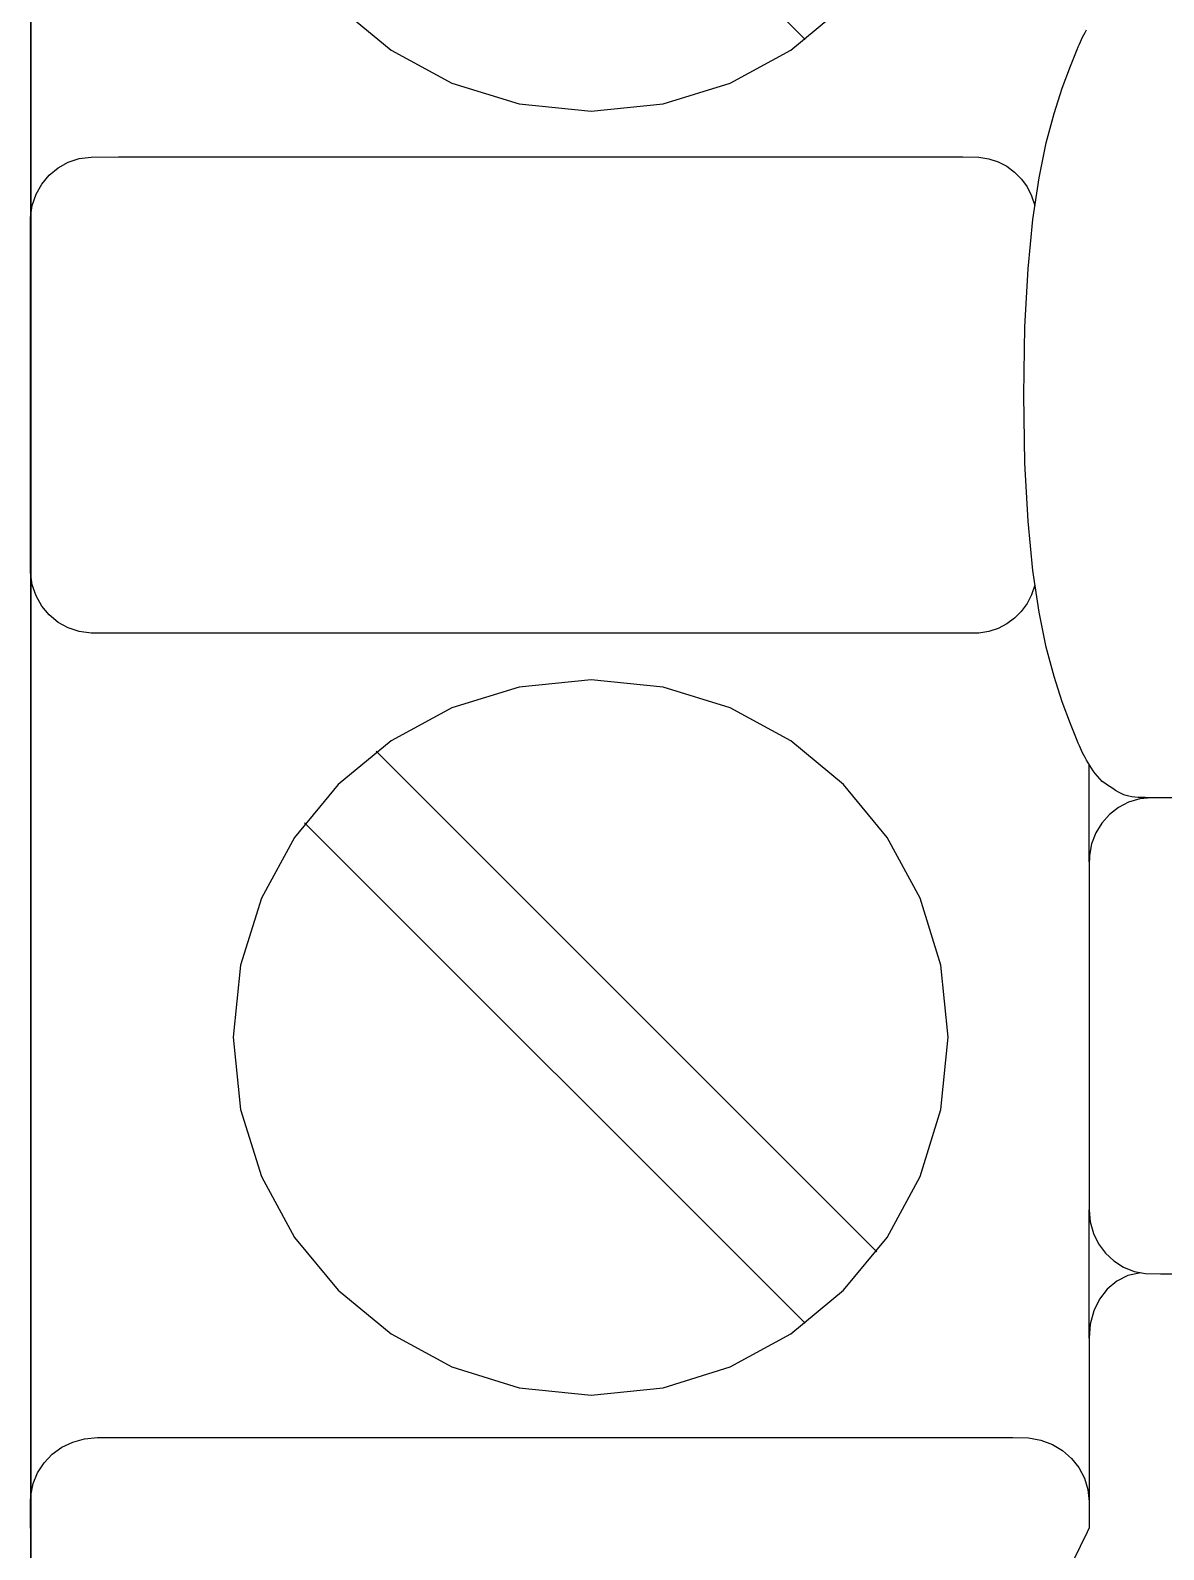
# Model space of a CAD drawing. Extents: x 1 to 47.7, y 0.2 to 35.
# Drawn here: x 34.958 to 35.488, y 13.894 to 14.605 of the extents above; entities that cross this region are included whole.
import ezdxf

# ---------------------------------------------------------------- set-up
doc = ezdxf.new("R2010")
doc.units = 0
doc.header["$MEASUREMENT"] = 0
for name, color, linetype in [('5_1___24__TARGET_LEDS___12', 7, 'CONTINUOUS'), ('6_1__EMPTY_IO_BOARD_POSITI', 7, 'CONTINUOUS'), ('6_2___8__INDEPENDENT_INPUT', 7, 'CONTINUOUS'), ('6_3___8__OPTOISO_INDEPENDE', 7, 'CONTINUOUS'), ('6_4___24__OPTOISO_INDEPEND', 7, 'CONTINUOUS'), ('6_5___8__INDEPENDENT_INPUT', 7, 'CONTINUOUS'), ('6_6___8__INDEPENDENT_INPUT', 7, 'CONTINUOUS'), ('6_7___8__OPTOISO_INDEPENDE', 7, 'CONTINUOUS'), ('6_8___8__OPTOISO_INDEPENDE', 7, 'CONTINUOUS')]:
    doc.layers.add(name, color=color, linetype=linetype)

msp = doc.modelspace()

# ---------------------------------------------------------------- linework, layer by layer
at = {"layer": '5_1___24__TARGET_LEDS___12'}
for points in [[(34.95807, 15.93463), (34.95807, 15.64693), (34.95807, 15.50553), (34.95807, 15.36636), (34.95807, 15.22986), (34.95807, 15.09647), (34.95807, 14.96665), (34.95807, 14.84083), (34.95807, 14.71947), (34.95807, 14.60301), (34.95807, 14.49189), (34.95807, 14.38657), (34.95807, 14.28747), (34.95807, 14.19506), (34.95807, 14.10977), (34.95807, 14.06994), (34.95807, 14.03205), (34.95807, 13.99617), (34.95807, 13.96235), (34.95807, 13.93065), (34.95807, 13.90111), (34.95807, 13.8738)], [(35.32068, 14.60062), (35.08641, 14.83488)], [(35.10209, 14.61606), (35.12688, 14.59562), (35.15532, 14.58019), (35.18674, 14.57044), (35.22044, 14.56704), (35.25413, 14.57044), (35.28549, 14.58019), (35.31387, 14.59562), (35.3386, 14.61606)], [(35.48273, 14.2458), (35.48123, 14.24581), (35.47967, 14.24583), (35.47806, 14.24588), (35.47646, 14.24596), (35.4749, 14.24608), (35.47342, 14.24625), (35.47205, 14.24648), (35.47082, 14.24677), (35.46968, 14.24719), (35.46844, 14.24778), (35.46718, 14.24847), (35.46591, 14.24923), (35.46465, 14.25004), (35.46337, 14.25087), (35.46211, 14.25172), (35.46085, 14.25254), (35.4596, 14.25334), (35.45844, 14.25456), (35.45738, 14.25588), (35.45638, 14.25716), (35.45546, 14.25842), (35.45459, 14.25966), (35.45378, 14.26089), (35.45303, 14.26212), (35.45232, 14.26335), (35.45165, 14.26459), (35.45104, 14.26576), (35.45047, 14.26685), (35.44995, 14.2679), (35.44944, 14.26897), (35.44893, 14.27008), (35.4484, 14.27128), (35.44784, 14.2726), (35.44722, 14.2741), (35.44474, 14.28042), (35.44093, 14.2907), (35.43711, 14.30249), (35.43344, 14.31631), (35.43009, 14.33268), (35.4272, 14.35214), (35.42494, 14.37521), (35.42347, 14.40242), (35.42295, 14.43428), (35.42347, 14.46614), (35.42494, 14.49334), (35.4272, 14.5164), (35.43009, 14.53586), (35.43344, 14.55224), (35.43711, 14.56605), (35.44093, 14.57784), (35.44474, 14.58812), (35.44722, 14.59444), (35.44784, 14.59594), (35.4484, 14.59726), (35.44893, 14.59846), (35.44944, 14.59957), (35.44995, 14.60063), (35.45047, 14.60169), (35.45104, 14.60278), (35.45165, 14.60395), (35.45232, 14.60519)], [(35.42807, 14.34522), (35.42657, 14.34078), (35.42445, 14.33669), (35.42176, 14.33301), (35.41857, 14.32979), (35.41493, 14.32711), (35.4109, 14.32502), (35.40653, 14.32359), (35.40189, 14.32287), (35.3944, 14.3228), (35.36216, 14.3228), (35.30808, 14.3228), (35.2404, 14.3228), (35.16742, 14.3228), (35.09739, 14.3228), (35.03857, 14.3228), (34.99925, 14.3228), (34.9865, 14.32281), (34.98094, 14.32351), (34.97575, 14.32523), (34.97104, 14.32787), (34.9669, 14.33131), (34.96344, 14.33547), (34.96076, 14.34022), (34.95895, 14.34548), (34.95812, 14.35113), (34.95807, 14.35611), (34.95807, 14.37027), (34.95807, 14.39259), (34.95807, 14.41981), (34.95807, 14.44865), (34.95807, 14.47587), (34.95807, 14.49819), (34.95807, 14.51235), (34.95812, 14.51733), (34.95895, 14.52298), (34.96076, 14.52823), (34.96344, 14.53299), (34.9669, 14.53714), (34.97104, 14.54058), (34.97575, 14.54321), (34.98094, 14.54493), (34.9865, 14.54563), (34.99925, 14.54565), (35.03857, 14.54565), (35.09739, 14.54565), (35.16742, 14.54565), (35.2404, 14.54565), (35.30808, 14.54565), (35.36216, 14.54565), (35.3944, 14.54565), (35.4019, 14.54557), (35.40657, 14.54485), (35.41095, 14.54339), (35.41499, 14.54128), (35.41863, 14.53857), (35.42182, 14.53532), (35.4245, 14.5316), (35.4266, 14.52747), (35.42807, 14.52299)], [(35.3541, 14.03328), (35.11983, 14.26754)], [(35.45349, 14.21581), (35.45349, 14.26136)], [(35.49843, 14.2458), (35.48273, 14.2458), (35.47717, 14.24526), (35.47196, 14.2437), (35.46721, 14.24123), (35.463, 14.23795), (35.45944, 14.23396), (35.45663, 14.22935), (35.45466, 14.22423), (35.45362, 14.2187), (35.45349, 14.21419), (35.45349, 14.20239), (35.45349, 14.18183), (35.45349, 14.15571), (35.45349, 14.12721), (35.45349, 14.09949), (35.45349, 14.07576), (35.45349, 14.05919), (35.45349, 14.05295), (35.45402, 14.04726), (35.45553, 14.04192), (35.45794, 14.03704), (35.46114, 14.03272), (35.46503, 14.02907), (35.46952, 14.02618), (35.47452, 14.02415), (35.47991, 14.02309), (35.48683, 14.02295), (35.51655, 14.02295)], [(35.32068, 13.99985), (35.08641, 14.23412)], [(35.45349, 14.00741), (35.45349, 14.05295)], [(35.47771, 14.02353), (35.47169, 14.02216), (35.46641, 14.01953), (35.46194, 14.01579), (35.45834, 14.01111), (35.45569, 14.00562), (35.45405, 13.99948), (35.45349, 13.99284), (35.45349, 13.98861), (35.45349, 13.97769), (35.45349, 13.96275), (35.45349, 13.94648), (35.45349, 13.93154), (35.45349, 13.92062), (35.45349, 13.91639)], [(35.45349, 13.99284), (35.45349, 14.00741)], [(34.95807, 13.90402), (34.95807, 13.90449), (34.95807, 13.90575), (34.95807, 13.90755), (34.95807, 13.90966), (34.95807, 13.91182), (34.95807, 13.91381), (34.95807, 13.91537), (34.95807, 13.91626), (34.95822, 13.91928), (34.95933, 13.92481), (34.96144, 13.92993), (34.96446, 13.93454), (34.96827, 13.93854), (34.97278, 13.94182), (34.97788, 13.94429), (34.98345, 13.94585), (34.98941, 13.94639), (35.00597, 13.94639), (35.05001, 13.94639), (35.11308, 13.94639), (35.18672, 13.94639), (35.26247, 13.94639), (35.33188, 13.94639), (35.3865, 13.94639), (35.41786, 13.94639), (35.42519, 13.94625), (35.43096, 13.94519), (35.43631, 13.94317), (35.44112, 13.94028), (35.44529, 13.93662), (35.44872, 13.93231), (35.4513, 13.92743), (35.45293, 13.92209), (35.45349, 13.91639), (35.45349, 13.91591), (35.45349, 13.91465), (35.45349, 13.91285), (35.45349, 13.91075), (35.45349, 13.90858), (35.45349, 13.9066), (35.45349, 13.90504), (35.45349, 13.90414), (35.4526, 13.90216), (35.44609, 13.8887)]]:
    msp.add_lwpolyline(points, dxfattribs=at)
msp.add_lwpolyline([(35.22044, 13.96627), (35.25413, 13.96967), (35.28549, 13.97943), (35.31387, 13.99486), (35.3386, 14.0153), (35.359, 14.04007), (35.37439, 14.06851), (35.38413, 14.09995), (35.38752, 14.1337), (35.38413, 14.1674), (35.37439, 14.19879), (35.359, 14.2272), (35.3386, 14.25196), (35.31387, 14.27239), (35.28549, 14.28781), (35.25413, 14.29756), (35.22044, 14.30096), (35.18674, 14.29756), (35.15532, 14.28781), (35.12688, 14.27239), (35.10209, 14.25196), (35.08163, 14.2272), (35.06617, 14.19879), (35.0564, 14.1674), (35.05299, 14.1337), (35.0564, 14.09995), (35.06617, 14.06851), (35.08163, 14.04007), (35.10209, 14.0153), (35.12688, 13.99486), (35.15532, 13.97943), (35.18674, 13.96967)], close=True, dxfattribs=at)
at = {"layer": '6_1__EMPTY_IO_BOARD_POSITI'}
msp.add_lwpolyline([(34.95848, 13.86867), (34.95848, 13.90703), (34.95848, 13.94976), (34.95848, 13.99669), (34.95848, 14.04767), (34.95848, 14.10254), (34.95848, 14.16117), (34.95848, 14.22338), (34.95848, 14.28904), (34.95848, 14.35797), (34.95848, 14.43004), (34.95848, 14.50509), (34.95848, 14.58297), (34.95848, 14.66351), (34.95848, 14.74658), (34.95848, 14.83201), (34.95848, 14.91965), (34.95848, 15.00935), (34.95848, 15.10095), (34.95848, 15.28926), (34.95848, 15.48336), (34.95848, 15.68201), (34.95848, 15.88399)], dxfattribs=at)
at = {"layer": '6_2___8__INDEPENDENT_INPUT'}
for points in [[(34.95807, 15.93463), (34.95807, 15.64693), (34.95807, 15.50553), (34.95807, 15.36636), (34.95807, 15.22986), (34.95807, 15.09647), (34.95807, 14.96665), (34.95807, 14.84083), (34.95807, 14.71947), (34.95807, 14.60301), (34.95807, 14.49189), (34.95807, 14.38657), (34.95807, 14.28747), (34.95807, 14.19506), (34.95807, 14.10977), (34.95807, 14.06994), (34.95807, 14.03205), (34.95807, 13.99617), (34.95807, 13.96235), (34.95807, 13.93065), (34.95807, 13.90111), (34.95807, 13.8738)], [(35.32068, 14.60062), (35.08641, 14.83488)], [(35.10209, 14.61606), (35.12688, 14.59562), (35.15532, 14.58019), (35.18674, 14.57044), (35.22044, 14.56704), (35.25413, 14.57044), (35.28549, 14.58019), (35.31387, 14.59562), (35.3386, 14.61606)], [(35.48273, 14.2458), (35.48123, 14.24581), (35.47967, 14.24583), (35.47806, 14.24588), (35.47646, 14.24596), (35.4749, 14.24608), (35.47342, 14.24625), (35.47205, 14.24648), (35.47082, 14.24677), (35.46968, 14.24719), (35.46844, 14.24778), (35.46718, 14.24847), (35.46591, 14.24923), (35.46465, 14.25004), (35.46337, 14.25087), (35.46211, 14.25172), (35.46085, 14.25254), (35.4596, 14.25334), (35.45844, 14.25456), (35.45738, 14.25588), (35.45638, 14.25716), (35.45546, 14.25842), (35.45459, 14.25966), (35.45378, 14.26089), (35.45303, 14.26212), (35.45232, 14.26335), (35.45165, 14.26459), (35.45104, 14.26576), (35.45047, 14.26685), (35.44995, 14.2679), (35.44944, 14.26897), (35.44893, 14.27008), (35.4484, 14.27128), (35.44784, 14.2726), (35.44722, 14.2741), (35.44474, 14.28042), (35.44093, 14.2907), (35.43711, 14.30249), (35.43344, 14.31631), (35.43009, 14.33268), (35.4272, 14.35214), (35.42494, 14.37521), (35.42347, 14.40242), (35.42295, 14.43428), (35.42347, 14.46614), (35.42494, 14.49334), (35.4272, 14.5164), (35.43009, 14.53586), (35.43344, 14.55224), (35.43711, 14.56605), (35.44093, 14.57784), (35.44474, 14.58812), (35.44722, 14.59444), (35.44784, 14.59594), (35.4484, 14.59726), (35.44893, 14.59846), (35.44944, 14.59957), (35.44995, 14.60063), (35.45047, 14.60169), (35.45104, 14.60278), (35.45165, 14.60395), (35.45232, 14.60519)], [(35.42807, 14.34522), (35.42657, 14.34078), (35.42445, 14.33669), (35.42176, 14.33301), (35.41857, 14.32979), (35.41493, 14.32711), (35.4109, 14.32502), (35.40653, 14.32359), (35.40189, 14.32287), (35.3944, 14.3228), (35.36216, 14.3228), (35.30808, 14.3228), (35.2404, 14.3228), (35.16742, 14.3228), (35.09739, 14.3228), (35.03857, 14.3228), (34.99925, 14.3228), (34.9865, 14.32281), (34.98094, 14.32351), (34.97575, 14.32523), (34.97104, 14.32787), (34.9669, 14.33131), (34.96344, 14.33547), (34.96076, 14.34022), (34.95895, 14.34548), (34.95812, 14.35113), (34.95807, 14.35611), (34.95807, 14.37027), (34.95807, 14.39259), (34.95807, 14.41981), (34.95807, 14.44865), (34.95807, 14.47587), (34.95807, 14.49819), (34.95807, 14.51235), (34.95812, 14.51733), (34.95895, 14.52298), (34.96076, 14.52823), (34.96344, 14.53299), (34.9669, 14.53714), (34.97104, 14.54058), (34.97575, 14.54321), (34.98094, 14.54493), (34.9865, 14.54563), (34.99925, 14.54565), (35.03857, 14.54565), (35.09739, 14.54565), (35.16742, 14.54565), (35.2404, 14.54565), (35.30808, 14.54565), (35.36216, 14.54565), (35.3944, 14.54565), (35.4019, 14.54557), (35.40657, 14.54485), (35.41095, 14.54339), (35.41499, 14.54128), (35.41863, 14.53857), (35.42182, 14.53532), (35.4245, 14.5316), (35.4266, 14.52747), (35.42807, 14.52299)], [(35.3541, 14.03328), (35.11983, 14.26754)], [(35.45349, 14.21581), (35.45349, 14.26136)], [(35.49843, 14.2458), (35.48273, 14.2458), (35.47717, 14.24526), (35.47196, 14.2437), (35.46721, 14.24123), (35.463, 14.23795), (35.45944, 14.23396), (35.45663, 14.22935), (35.45466, 14.22423), (35.45362, 14.2187), (35.45349, 14.21419), (35.45349, 14.20239), (35.45349, 14.18183), (35.45349, 14.15571), (35.45349, 14.12721), (35.45349, 14.09949), (35.45349, 14.07576), (35.45349, 14.05919), (35.45349, 14.05295), (35.45402, 14.04726), (35.45553, 14.04192), (35.45794, 14.03704), (35.46114, 14.03272), (35.46503, 14.02907), (35.46952, 14.02618), (35.47452, 14.02415), (35.47991, 14.02309), (35.48683, 14.02295), (35.51655, 14.02295)], [(35.32068, 13.99985), (35.08641, 14.23412)], [(35.45349, 14.00741), (35.45349, 14.05295)], [(35.47771, 14.02353), (35.47169, 14.02216), (35.46641, 14.01953), (35.46194, 14.01579), (35.45834, 14.01111), (35.45569, 14.00562), (35.45405, 13.99948), (35.45349, 13.99284), (35.45349, 13.98861), (35.45349, 13.97769), (35.45349, 13.96275), (35.45349, 13.94648), (35.45349, 13.93154), (35.45349, 13.92062), (35.45349, 13.91639)], [(35.45349, 13.99284), (35.45349, 14.00741)], [(34.95807, 13.90402), (34.95807, 13.90449), (34.95807, 13.90575), (34.95807, 13.90755), (34.95807, 13.90966), (34.95807, 13.91182), (34.95807, 13.91381), (34.95807, 13.91537), (34.95807, 13.91626), (34.95822, 13.91928), (34.95933, 13.92481), (34.96144, 13.92993), (34.96446, 13.93454), (34.96827, 13.93854), (34.97278, 13.94182), (34.97788, 13.94429), (34.98345, 13.94585), (34.98941, 13.94639), (35.00597, 13.94639), (35.05001, 13.94639), (35.11308, 13.94639), (35.18672, 13.94639), (35.26247, 13.94639), (35.33188, 13.94639), (35.3865, 13.94639), (35.41786, 13.94639), (35.42519, 13.94625), (35.43096, 13.94519), (35.43631, 13.94317), (35.44112, 13.94028), (35.44529, 13.93662), (35.44872, 13.93231), (35.4513, 13.92743), (35.45293, 13.92209), (35.45349, 13.91639), (35.45349, 13.91591), (35.45349, 13.91465), (35.45349, 13.91285), (35.45349, 13.91075), (35.45349, 13.90858), (35.45349, 13.9066), (35.45349, 13.90504), (35.45349, 13.90414), (35.4526, 13.90216), (35.44609, 13.8887)]]:
    msp.add_lwpolyline(points, dxfattribs=at)
msp.add_lwpolyline([(35.22044, 13.96627), (35.25413, 13.96967), (35.28549, 13.97943), (35.31387, 13.99486), (35.3386, 14.0153), (35.359, 14.04007), (35.37439, 14.06851), (35.38413, 14.09995), (35.38752, 14.1337), (35.38413, 14.1674), (35.37439, 14.19879), (35.359, 14.2272), (35.3386, 14.25196), (35.31387, 14.27239), (35.28549, 14.28781), (35.25413, 14.29756), (35.22044, 14.30096), (35.18674, 14.29756), (35.15532, 14.28781), (35.12688, 14.27239), (35.10209, 14.25196), (35.08163, 14.2272), (35.06617, 14.19879), (35.0564, 14.1674), (35.05299, 14.1337), (35.0564, 14.09995), (35.06617, 14.06851), (35.08163, 14.04007), (35.10209, 14.0153), (35.12688, 13.99486), (35.15532, 13.97943), (35.18674, 13.96967)], close=True, dxfattribs=at)
at = {"layer": '6_3___8__OPTOISO_INDEPENDE'}
for points in [[(34.95807, 15.93463), (34.95807, 15.64693), (34.95807, 15.50553), (34.95807, 15.36636), (34.95807, 15.22986), (34.95807, 15.09647), (34.95807, 14.96665), (34.95807, 14.84083), (34.95807, 14.71947), (34.95807, 14.60301), (34.95807, 14.49189), (34.95807, 14.38657), (34.95807, 14.28747), (34.95807, 14.19506), (34.95807, 14.10977), (34.95807, 14.06994), (34.95807, 14.03205), (34.95807, 13.99617), (34.95807, 13.96235), (34.95807, 13.93065), (34.95807, 13.90111), (34.95807, 13.8738)], [(35.32068, 14.60062), (35.08641, 14.83488)], [(35.10209, 14.61606), (35.12688, 14.59562), (35.15532, 14.58019), (35.18674, 14.57044), (35.22044, 14.56704), (35.25413, 14.57044), (35.28549, 14.58019), (35.31387, 14.59562), (35.3386, 14.61606)], [(35.48273, 14.2458), (35.48123, 14.24581), (35.47967, 14.24583), (35.47806, 14.24588), (35.47646, 14.24596), (35.4749, 14.24608), (35.47342, 14.24625), (35.47205, 14.24648), (35.47082, 14.24677), (35.46968, 14.24719), (35.46844, 14.24778), (35.46718, 14.24847), (35.46591, 14.24923), (35.46465, 14.25004), (35.46337, 14.25087), (35.46211, 14.25172), (35.46085, 14.25254), (35.4596, 14.25334), (35.45844, 14.25456), (35.45738, 14.25588), (35.45638, 14.25716), (35.45546, 14.25842), (35.45459, 14.25966), (35.45378, 14.26089), (35.45303, 14.26212), (35.45232, 14.26335), (35.45165, 14.26459), (35.45104, 14.26576), (35.45047, 14.26685), (35.44995, 14.2679), (35.44944, 14.26897), (35.44893, 14.27008), (35.4484, 14.27128), (35.44784, 14.2726), (35.44722, 14.2741), (35.44474, 14.28042), (35.44093, 14.2907), (35.43711, 14.30249), (35.43344, 14.31631), (35.43009, 14.33268), (35.4272, 14.35214), (35.42494, 14.37521), (35.42347, 14.40242), (35.42295, 14.43428), (35.42347, 14.46614), (35.42494, 14.49334), (35.4272, 14.5164), (35.43009, 14.53586), (35.43344, 14.55224), (35.43711, 14.56605), (35.44093, 14.57784), (35.44474, 14.58812), (35.44722, 14.59444), (35.44784, 14.59594), (35.4484, 14.59726), (35.44893, 14.59846), (35.44944, 14.59957), (35.44995, 14.60063), (35.45047, 14.60169), (35.45104, 14.60278), (35.45165, 14.60395), (35.45232, 14.60519)], [(35.42807, 14.34522), (35.42657, 14.34078), (35.42445, 14.33669), (35.42176, 14.33301), (35.41857, 14.32979), (35.41493, 14.32711), (35.4109, 14.32502), (35.40653, 14.32359), (35.40189, 14.32287), (35.3944, 14.3228), (35.36216, 14.3228), (35.30808, 14.3228), (35.2404, 14.3228), (35.16742, 14.3228), (35.09739, 14.3228), (35.03857, 14.3228), (34.99925, 14.3228), (34.9865, 14.32281), (34.98094, 14.32351), (34.97575, 14.32523), (34.97104, 14.32787), (34.9669, 14.33131), (34.96344, 14.33547), (34.96076, 14.34022), (34.95895, 14.34548), (34.95812, 14.35113), (34.95807, 14.35611), (34.95807, 14.37027), (34.95807, 14.39259), (34.95807, 14.41981), (34.95807, 14.44865), (34.95807, 14.47587), (34.95807, 14.49819), (34.95807, 14.51235), (34.95812, 14.51733), (34.95895, 14.52298), (34.96076, 14.52823), (34.96344, 14.53299), (34.9669, 14.53714), (34.97104, 14.54058), (34.97575, 14.54321), (34.98094, 14.54493), (34.9865, 14.54563), (34.99925, 14.54565), (35.03857, 14.54565), (35.09739, 14.54565), (35.16742, 14.54565), (35.2404, 14.54565), (35.30808, 14.54565), (35.36216, 14.54565), (35.3944, 14.54565), (35.4019, 14.54557), (35.40657, 14.54485), (35.41095, 14.54339), (35.41499, 14.54128), (35.41863, 14.53857), (35.42182, 14.53532), (35.4245, 14.5316), (35.4266, 14.52747), (35.42807, 14.52299)], [(35.3541, 14.03328), (35.11983, 14.26754)], [(35.45349, 14.21581), (35.45349, 14.26136)], [(35.49843, 14.2458), (35.48273, 14.2458), (35.47717, 14.24526), (35.47196, 14.2437), (35.46721, 14.24123), (35.463, 14.23795), (35.45944, 14.23396), (35.45663, 14.22935), (35.45466, 14.22423), (35.45362, 14.2187), (35.45349, 14.21419), (35.45349, 14.20239), (35.45349, 14.18183), (35.45349, 14.15571), (35.45349, 14.12721), (35.45349, 14.09949), (35.45349, 14.07576), (35.45349, 14.05919), (35.45349, 14.05295), (35.45402, 14.04726), (35.45553, 14.04192), (35.45794, 14.03704), (35.46114, 14.03272), (35.46503, 14.02907), (35.46952, 14.02618), (35.47452, 14.02415), (35.47991, 14.02309), (35.48683, 14.02295), (35.51655, 14.02295)], [(35.32068, 13.99985), (35.08641, 14.23412)], [(35.45349, 14.00741), (35.45349, 14.05295)], [(35.47771, 14.02353), (35.47169, 14.02216), (35.46641, 14.01953), (35.46194, 14.01579), (35.45834, 14.01111), (35.45569, 14.00562), (35.45405, 13.99948), (35.45349, 13.99284), (35.45349, 13.98861), (35.45349, 13.97769), (35.45349, 13.96275), (35.45349, 13.94648), (35.45349, 13.93154), (35.45349, 13.92062), (35.45349, 13.91639)], [(35.45349, 13.99284), (35.45349, 14.00741)], [(34.95807, 13.90402), (34.95807, 13.90449), (34.95807, 13.90575), (34.95807, 13.90755), (34.95807, 13.90966), (34.95807, 13.91182), (34.95807, 13.91381), (34.95807, 13.91537), (34.95807, 13.91626), (34.95822, 13.91928), (34.95933, 13.92481), (34.96144, 13.92993), (34.96446, 13.93454), (34.96827, 13.93854), (34.97278, 13.94182), (34.97788, 13.94429), (34.98345, 13.94585), (34.98941, 13.94639), (35.00597, 13.94639), (35.05001, 13.94639), (35.11308, 13.94639), (35.18672, 13.94639), (35.26247, 13.94639), (35.33188, 13.94639), (35.3865, 13.94639), (35.41786, 13.94639), (35.42519, 13.94625), (35.43096, 13.94519), (35.43631, 13.94317), (35.44112, 13.94028), (35.44529, 13.93662), (35.44872, 13.93231), (35.4513, 13.92743), (35.45293, 13.92209), (35.45349, 13.91639), (35.45349, 13.91591), (35.45349, 13.91465), (35.45349, 13.91285), (35.45349, 13.91075), (35.45349, 13.90858), (35.45349, 13.9066), (35.45349, 13.90504), (35.45349, 13.90414), (35.4526, 13.90216), (35.44609, 13.8887)]]:
    msp.add_lwpolyline(points, dxfattribs=at)
msp.add_lwpolyline([(35.22044, 13.96627), (35.25413, 13.96967), (35.28549, 13.97943), (35.31387, 13.99486), (35.3386, 14.0153), (35.359, 14.04007), (35.37439, 14.06851), (35.38413, 14.09995), (35.38752, 14.1337), (35.38413, 14.1674), (35.37439, 14.19879), (35.359, 14.2272), (35.3386, 14.25196), (35.31387, 14.27239), (35.28549, 14.28781), (35.25413, 14.29756), (35.22044, 14.30096), (35.18674, 14.29756), (35.15532, 14.28781), (35.12688, 14.27239), (35.10209, 14.25196), (35.08163, 14.2272), (35.06617, 14.19879), (35.0564, 14.1674), (35.05299, 14.1337), (35.0564, 14.09995), (35.06617, 14.06851), (35.08163, 14.04007), (35.10209, 14.0153), (35.12688, 13.99486), (35.15532, 13.97943), (35.18674, 13.96967)], close=True, dxfattribs=at)
at = {"layer": '6_4___24__OPTOISO_INDEPEND'}
for points in [[(34.95807, 15.93463), (34.95807, 15.64693), (34.95807, 15.50553), (34.95807, 15.36636), (34.95807, 15.22986), (34.95807, 15.09647), (34.95807, 14.96665), (34.95807, 14.84083), (34.95807, 14.71947), (34.95807, 14.60301), (34.95807, 14.49189), (34.95807, 14.38657), (34.95807, 14.28747), (34.95807, 14.19506), (34.95807, 14.10977), (34.95807, 14.06994), (34.95807, 14.03205), (34.95807, 13.99617), (34.95807, 13.96235), (34.95807, 13.93065), (34.95807, 13.90111), (34.95807, 13.8738)], [(35.32068, 14.60062), (35.08641, 14.83488)], [(35.10209, 14.61606), (35.12688, 14.59562), (35.15532, 14.58019), (35.18674, 14.57044), (35.22044, 14.56704), (35.25413, 14.57044), (35.28549, 14.58019), (35.31387, 14.59562), (35.3386, 14.61606)], [(35.48273, 14.2458), (35.48123, 14.24581), (35.47967, 14.24583), (35.47806, 14.24588), (35.47646, 14.24596), (35.4749, 14.24608), (35.47342, 14.24625), (35.47205, 14.24648), (35.47082, 14.24677), (35.46968, 14.24719), (35.46844, 14.24778), (35.46718, 14.24847), (35.46591, 14.24923), (35.46465, 14.25004), (35.46337, 14.25087), (35.46211, 14.25172), (35.46085, 14.25254), (35.4596, 14.25334), (35.45844, 14.25456), (35.45738, 14.25588), (35.45638, 14.25716), (35.45546, 14.25842), (35.45459, 14.25966), (35.45378, 14.26089), (35.45303, 14.26212), (35.45232, 14.26335), (35.45165, 14.26459), (35.45104, 14.26576), (35.45047, 14.26685), (35.44995, 14.2679), (35.44944, 14.26897), (35.44893, 14.27008), (35.4484, 14.27128), (35.44784, 14.2726), (35.44722, 14.2741), (35.44474, 14.28042), (35.44093, 14.2907), (35.43711, 14.30249), (35.43344, 14.31631), (35.43009, 14.33268), (35.4272, 14.35214), (35.42494, 14.37521), (35.42347, 14.40242), (35.42295, 14.43428), (35.42347, 14.46614), (35.42494, 14.49334), (35.4272, 14.5164), (35.43009, 14.53586), (35.43344, 14.55224), (35.43711, 14.56605), (35.44093, 14.57784), (35.44474, 14.58812), (35.44722, 14.59444), (35.44784, 14.59594), (35.4484, 14.59726), (35.44893, 14.59846), (35.44944, 14.59957), (35.44995, 14.60063), (35.45047, 14.60169), (35.45104, 14.60278), (35.45165, 14.60395), (35.45232, 14.60519)], [(35.42807, 14.34522), (35.42657, 14.34078), (35.42445, 14.33669), (35.42176, 14.33301), (35.41857, 14.32979), (35.41493, 14.32711), (35.4109, 14.32502), (35.40653, 14.32359), (35.40189, 14.32287), (35.3944, 14.3228), (35.36216, 14.3228), (35.30808, 14.3228), (35.2404, 14.3228), (35.16742, 14.3228), (35.09739, 14.3228), (35.03857, 14.3228), (34.99925, 14.3228), (34.9865, 14.32281), (34.98094, 14.32351), (34.97575, 14.32523), (34.97104, 14.32787), (34.9669, 14.33131), (34.96344, 14.33547), (34.96076, 14.34022), (34.95895, 14.34548), (34.95812, 14.35113), (34.95807, 14.35611), (34.95807, 14.37027), (34.95807, 14.39259), (34.95807, 14.41981), (34.95807, 14.44865), (34.95807, 14.47587), (34.95807, 14.49819), (34.95807, 14.51235), (34.95812, 14.51733), (34.95895, 14.52298), (34.96076, 14.52823), (34.96344, 14.53299), (34.9669, 14.53714), (34.97104, 14.54058), (34.97575, 14.54321), (34.98094, 14.54493), (34.9865, 14.54563), (34.99925, 14.54565), (35.03857, 14.54565), (35.09739, 14.54565), (35.16742, 14.54565), (35.2404, 14.54565), (35.30808, 14.54565), (35.36216, 14.54565), (35.3944, 14.54565), (35.4019, 14.54557), (35.40657, 14.54485), (35.41095, 14.54339), (35.41499, 14.54128), (35.41863, 14.53857), (35.42182, 14.53532), (35.4245, 14.5316), (35.4266, 14.52747), (35.42807, 14.52299)], [(35.3541, 14.03328), (35.11983, 14.26754)], [(35.45349, 14.21581), (35.45349, 14.26136)], [(35.49843, 14.2458), (35.48273, 14.2458), (35.47717, 14.24526), (35.47196, 14.2437), (35.46721, 14.24123), (35.463, 14.23795), (35.45944, 14.23396), (35.45663, 14.22935), (35.45466, 14.22423), (35.45362, 14.2187), (35.45349, 14.21419), (35.45349, 14.20239), (35.45349, 14.18183), (35.45349, 14.15571), (35.45349, 14.12721), (35.45349, 14.09949), (35.45349, 14.07576), (35.45349, 14.05919), (35.45349, 14.05295), (35.45402, 14.04726), (35.45553, 14.04192), (35.45794, 14.03704), (35.46114, 14.03272), (35.46503, 14.02907), (35.46952, 14.02618), (35.47452, 14.02415), (35.47991, 14.02309), (35.48683, 14.02295), (35.51655, 14.02295)], [(35.32068, 13.99985), (35.08641, 14.23412)], [(35.45349, 14.00741), (35.45349, 14.05295)], [(35.47771, 14.02353), (35.47169, 14.02216), (35.46641, 14.01953), (35.46194, 14.01579), (35.45834, 14.01111), (35.45569, 14.00562), (35.45405, 13.99948), (35.45349, 13.99284), (35.45349, 13.98861), (35.45349, 13.97769), (35.45349, 13.96275), (35.45349, 13.94648), (35.45349, 13.93154), (35.45349, 13.92062), (35.45349, 13.91639)], [(35.45349, 13.99284), (35.45349, 14.00741)], [(34.95807, 13.90402), (34.95807, 13.90449), (34.95807, 13.90575), (34.95807, 13.90755), (34.95807, 13.90966), (34.95807, 13.91182), (34.95807, 13.91381), (34.95807, 13.91537), (34.95807, 13.91626), (34.95822, 13.91928), (34.95933, 13.92481), (34.96144, 13.92993), (34.96446, 13.93454), (34.96827, 13.93854), (34.97278, 13.94182), (34.97788, 13.94429), (34.98345, 13.94585), (34.98941, 13.94639), (35.00597, 13.94639), (35.05001, 13.94639), (35.11308, 13.94639), (35.18672, 13.94639), (35.26247, 13.94639), (35.33188, 13.94639), (35.3865, 13.94639), (35.41786, 13.94639), (35.42519, 13.94625), (35.43096, 13.94519), (35.43631, 13.94317), (35.44112, 13.94028), (35.44529, 13.93662), (35.44872, 13.93231), (35.4513, 13.92743), (35.45293, 13.92209), (35.45349, 13.91639), (35.45349, 13.91591), (35.45349, 13.91465), (35.45349, 13.91285), (35.45349, 13.91075), (35.45349, 13.90858), (35.45349, 13.9066), (35.45349, 13.90504), (35.45349, 13.90414), (35.4526, 13.90216), (35.44609, 13.8887)]]:
    msp.add_lwpolyline(points, dxfattribs=at)
msp.add_lwpolyline([(35.22044, 13.96627), (35.25413, 13.96967), (35.28549, 13.97943), (35.31387, 13.99486), (35.3386, 14.0153), (35.359, 14.04007), (35.37439, 14.06851), (35.38413, 14.09995), (35.38752, 14.1337), (35.38413, 14.1674), (35.37439, 14.19879), (35.359, 14.2272), (35.3386, 14.25196), (35.31387, 14.27239), (35.28549, 14.28781), (35.25413, 14.29756), (35.22044, 14.30096), (35.18674, 14.29756), (35.15532, 14.28781), (35.12688, 14.27239), (35.10209, 14.25196), (35.08163, 14.2272), (35.06617, 14.19879), (35.0564, 14.1674), (35.05299, 14.1337), (35.0564, 14.09995), (35.06617, 14.06851), (35.08163, 14.04007), (35.10209, 14.0153), (35.12688, 13.99486), (35.15532, 13.97943), (35.18674, 13.96967)], close=True, dxfattribs=at)
at = {"layer": '6_5___8__INDEPENDENT_INPUT'}
for points in [[(34.95807, 15.93463), (34.95807, 15.64693), (34.95807, 15.50553), (34.95807, 15.36636), (34.95807, 15.22986), (34.95807, 15.09647), (34.95807, 14.96665), (34.95807, 14.84083), (34.95807, 14.71947), (34.95807, 14.60301), (34.95807, 14.49189), (34.95807, 14.38657), (34.95807, 14.28747), (34.95807, 14.19506), (34.95807, 14.10977), (34.95807, 14.06994), (34.95807, 14.03205), (34.95807, 13.99617), (34.95807, 13.96235), (34.95807, 13.93065), (34.95807, 13.90111), (34.95807, 13.8738)], [(35.32068, 14.60062), (35.08641, 14.83488)], [(35.10209, 14.61606), (35.12688, 14.59562), (35.15532, 14.58019), (35.18674, 14.57044), (35.22044, 14.56704), (35.25413, 14.57044), (35.28549, 14.58019), (35.31387, 14.59562), (35.3386, 14.61606)], [(35.48273, 14.2458), (35.48123, 14.24581), (35.47967, 14.24583), (35.47806, 14.24588), (35.47646, 14.24596), (35.4749, 14.24608), (35.47342, 14.24625), (35.47205, 14.24648), (35.47082, 14.24677), (35.46968, 14.24719), (35.46844, 14.24778), (35.46718, 14.24847), (35.46591, 14.24923), (35.46465, 14.25004), (35.46337, 14.25087), (35.46211, 14.25172), (35.46085, 14.25254), (35.4596, 14.25334), (35.45844, 14.25456), (35.45738, 14.25588), (35.45638, 14.25716), (35.45546, 14.25842), (35.45459, 14.25966), (35.45378, 14.26089), (35.45303, 14.26212), (35.45232, 14.26335), (35.45165, 14.26459), (35.45104, 14.26576), (35.45047, 14.26685), (35.44995, 14.2679), (35.44944, 14.26897), (35.44893, 14.27008), (35.4484, 14.27128), (35.44784, 14.2726), (35.44722, 14.2741), (35.44474, 14.28042), (35.44093, 14.2907), (35.43711, 14.30249), (35.43344, 14.31631), (35.43009, 14.33268), (35.4272, 14.35214), (35.42494, 14.37521), (35.42347, 14.40242), (35.42295, 14.43428), (35.42347, 14.46614), (35.42494, 14.49334), (35.4272, 14.5164), (35.43009, 14.53586), (35.43344, 14.55224), (35.43711, 14.56605), (35.44093, 14.57784), (35.44474, 14.58812), (35.44722, 14.59444), (35.44784, 14.59594), (35.4484, 14.59726), (35.44893, 14.59846), (35.44944, 14.59957), (35.44995, 14.60063), (35.45047, 14.60169), (35.45104, 14.60278), (35.45165, 14.60395), (35.45232, 14.60519)], [(35.42807, 14.34522), (35.42657, 14.34078), (35.42445, 14.33669), (35.42176, 14.33301), (35.41857, 14.32979), (35.41493, 14.32711), (35.4109, 14.32502), (35.40653, 14.32359), (35.40189, 14.32287), (35.3944, 14.3228), (35.36216, 14.3228), (35.30808, 14.3228), (35.2404, 14.3228), (35.16742, 14.3228), (35.09739, 14.3228), (35.03857, 14.3228), (34.99925, 14.3228), (34.9865, 14.32281), (34.98094, 14.32351), (34.97575, 14.32523), (34.97104, 14.32787), (34.9669, 14.33131), (34.96344, 14.33547), (34.96076, 14.34022), (34.95895, 14.34548), (34.95812, 14.35113), (34.95807, 14.35611), (34.95807, 14.37027), (34.95807, 14.39259), (34.95807, 14.41981), (34.95807, 14.44865), (34.95807, 14.47587), (34.95807, 14.49819), (34.95807, 14.51235), (34.95812, 14.51733), (34.95895, 14.52298), (34.96076, 14.52823), (34.96344, 14.53299), (34.9669, 14.53714), (34.97104, 14.54058), (34.97575, 14.54321), (34.98094, 14.54493), (34.9865, 14.54563), (34.99925, 14.54565), (35.03857, 14.54565), (35.09739, 14.54565), (35.16742, 14.54565), (35.2404, 14.54565), (35.30808, 14.54565), (35.36216, 14.54565), (35.3944, 14.54565), (35.4019, 14.54557), (35.40657, 14.54485), (35.41095, 14.54339), (35.41499, 14.54128), (35.41863, 14.53857), (35.42182, 14.53532), (35.4245, 14.5316), (35.4266, 14.52747), (35.42807, 14.52299)], [(35.3541, 14.03328), (35.11983, 14.26754)], [(35.45349, 14.21581), (35.45349, 14.26136)], [(35.49843, 14.2458), (35.48273, 14.2458), (35.47717, 14.24526), (35.47196, 14.2437), (35.46721, 14.24123), (35.463, 14.23795), (35.45944, 14.23396), (35.45663, 14.22935), (35.45466, 14.22423), (35.45362, 14.2187), (35.45349, 14.21419), (35.45349, 14.20239), (35.45349, 14.18183), (35.45349, 14.15571), (35.45349, 14.12721), (35.45349, 14.09949), (35.45349, 14.07576), (35.45349, 14.05919), (35.45349, 14.05295), (35.45402, 14.04726), (35.45553, 14.04192), (35.45794, 14.03704), (35.46114, 14.03272), (35.46503, 14.02907), (35.46952, 14.02618), (35.47452, 14.02415), (35.47991, 14.02309), (35.48683, 14.02295), (35.51655, 14.02295)], [(35.32068, 13.99985), (35.08641, 14.23412)], [(35.45349, 14.00741), (35.45349, 14.05295)], [(35.47771, 14.02353), (35.47169, 14.02216), (35.46641, 14.01953), (35.46194, 14.01579), (35.45834, 14.01111), (35.45569, 14.00562), (35.45405, 13.99948), (35.45349, 13.99284), (35.45349, 13.98861), (35.45349, 13.97769), (35.45349, 13.96275), (35.45349, 13.94648), (35.45349, 13.93154), (35.45349, 13.92062), (35.45349, 13.91639)], [(35.45349, 13.99284), (35.45349, 14.00741)], [(34.95807, 13.90402), (34.95807, 13.90449), (34.95807, 13.90575), (34.95807, 13.90755), (34.95807, 13.90966), (34.95807, 13.91182), (34.95807, 13.91381), (34.95807, 13.91537), (34.95807, 13.91626), (34.95822, 13.91928), (34.95933, 13.92481), (34.96144, 13.92993), (34.96446, 13.93454), (34.96827, 13.93854), (34.97278, 13.94182), (34.97788, 13.94429), (34.98345, 13.94585), (34.98941, 13.94639), (35.00597, 13.94639), (35.05001, 13.94639), (35.11308, 13.94639), (35.18672, 13.94639), (35.26247, 13.94639), (35.33188, 13.94639), (35.3865, 13.94639), (35.41786, 13.94639), (35.42519, 13.94625), (35.43096, 13.94519), (35.43631, 13.94317), (35.44112, 13.94028), (35.44529, 13.93662), (35.44872, 13.93231), (35.4513, 13.92743), (35.45293, 13.92209), (35.45349, 13.91639), (35.45349, 13.91591), (35.45349, 13.91465), (35.45349, 13.91285), (35.45349, 13.91075), (35.45349, 13.90858), (35.45349, 13.9066), (35.45349, 13.90504), (35.45349, 13.90414), (35.4526, 13.90216), (35.44609, 13.8887)]]:
    msp.add_lwpolyline(points, dxfattribs=at)
msp.add_lwpolyline([(35.22044, 13.96627), (35.25413, 13.96967), (35.28549, 13.97943), (35.31387, 13.99486), (35.3386, 14.0153), (35.359, 14.04007), (35.37439, 14.06851), (35.38413, 14.09995), (35.38752, 14.1337), (35.38413, 14.1674), (35.37439, 14.19879), (35.359, 14.2272), (35.3386, 14.25196), (35.31387, 14.27239), (35.28549, 14.28781), (35.25413, 14.29756), (35.22044, 14.30096), (35.18674, 14.29756), (35.15532, 14.28781), (35.12688, 14.27239), (35.10209, 14.25196), (35.08163, 14.2272), (35.06617, 14.19879), (35.0564, 14.1674), (35.05299, 14.1337), (35.0564, 14.09995), (35.06617, 14.06851), (35.08163, 14.04007), (35.10209, 14.0153), (35.12688, 13.99486), (35.15532, 13.97943), (35.18674, 13.96967)], close=True, dxfattribs=at)
at = {"layer": '6_6___8__INDEPENDENT_INPUT'}
for points in [[(34.95807, 15.93463), (34.95807, 15.64693), (34.95807, 15.50553), (34.95807, 15.36636), (34.95807, 15.22986), (34.95807, 15.09647), (34.95807, 14.96665), (34.95807, 14.84083), (34.95807, 14.71947), (34.95807, 14.60301), (34.95807, 14.49189), (34.95807, 14.38657), (34.95807, 14.28747), (34.95807, 14.19506), (34.95807, 14.10977), (34.95807, 14.06994), (34.95807, 14.03205), (34.95807, 13.99617), (34.95807, 13.96235), (34.95807, 13.93065), (34.95807, 13.90111), (34.95807, 13.8738)], [(35.32068, 14.60062), (35.08641, 14.83488)], [(35.10209, 14.61606), (35.12688, 14.59562), (35.15532, 14.58019), (35.18674, 14.57044), (35.22044, 14.56704), (35.25413, 14.57044), (35.28549, 14.58019), (35.31387, 14.59562), (35.3386, 14.61606)], [(35.48273, 14.2458), (35.48123, 14.24581), (35.47967, 14.24583), (35.47806, 14.24588), (35.47646, 14.24596), (35.4749, 14.24608), (35.47342, 14.24625), (35.47205, 14.24648), (35.47082, 14.24677), (35.46968, 14.24719), (35.46844, 14.24778), (35.46718, 14.24847), (35.46591, 14.24923), (35.46465, 14.25004), (35.46337, 14.25087), (35.46211, 14.25172), (35.46085, 14.25254), (35.4596, 14.25334), (35.45844, 14.25456), (35.45738, 14.25588), (35.45638, 14.25716), (35.45546, 14.25842), (35.45459, 14.25966), (35.45378, 14.26089), (35.45303, 14.26212), (35.45232, 14.26335), (35.45165, 14.26459), (35.45104, 14.26576), (35.45047, 14.26685), (35.44995, 14.2679), (35.44944, 14.26897), (35.44893, 14.27008), (35.4484, 14.27128), (35.44784, 14.2726), (35.44722, 14.2741), (35.44474, 14.28042), (35.44093, 14.2907), (35.43711, 14.30249), (35.43344, 14.31631), (35.43009, 14.33268), (35.4272, 14.35214), (35.42494, 14.37521), (35.42347, 14.40242), (35.42295, 14.43428), (35.42347, 14.46614), (35.42494, 14.49334), (35.4272, 14.5164), (35.43009, 14.53586), (35.43344, 14.55224), (35.43711, 14.56605), (35.44093, 14.57784), (35.44474, 14.58812), (35.44722, 14.59444), (35.44784, 14.59594), (35.4484, 14.59726), (35.44893, 14.59846), (35.44944, 14.59957), (35.44995, 14.60063), (35.45047, 14.60169), (35.45104, 14.60278), (35.45165, 14.60395), (35.45232, 14.60519)], [(35.42807, 14.34522), (35.42657, 14.34078), (35.42445, 14.33669), (35.42176, 14.33301), (35.41857, 14.32979), (35.41493, 14.32711), (35.4109, 14.32502), (35.40653, 14.32359), (35.40189, 14.32287), (35.3944, 14.3228), (35.36216, 14.3228), (35.30808, 14.3228), (35.2404, 14.3228), (35.16742, 14.3228), (35.09739, 14.3228), (35.03857, 14.3228), (34.99925, 14.3228), (34.9865, 14.32281), (34.98094, 14.32351), (34.97575, 14.32523), (34.97104, 14.32787), (34.9669, 14.33131), (34.96344, 14.33547), (34.96076, 14.34022), (34.95895, 14.34548), (34.95812, 14.35113), (34.95807, 14.35611), (34.95807, 14.37027), (34.95807, 14.39259), (34.95807, 14.41981), (34.95807, 14.44865), (34.95807, 14.47587), (34.95807, 14.49819), (34.95807, 14.51235), (34.95812, 14.51733), (34.95895, 14.52298), (34.96076, 14.52823), (34.96344, 14.53299), (34.9669, 14.53714), (34.97104, 14.54058), (34.97575, 14.54321), (34.98094, 14.54493), (34.9865, 14.54563), (34.99925, 14.54565), (35.03857, 14.54565), (35.09739, 14.54565), (35.16742, 14.54565), (35.2404, 14.54565), (35.30808, 14.54565), (35.36216, 14.54565), (35.3944, 14.54565), (35.4019, 14.54557), (35.40657, 14.54485), (35.41095, 14.54339), (35.41499, 14.54128), (35.41863, 14.53857), (35.42182, 14.53532), (35.4245, 14.5316), (35.4266, 14.52747), (35.42807, 14.52299)], [(35.3541, 14.03328), (35.11983, 14.26754)], [(35.45349, 14.21581), (35.45349, 14.26136)], [(35.49843, 14.2458), (35.48273, 14.2458), (35.47717, 14.24526), (35.47196, 14.2437), (35.46721, 14.24123), (35.463, 14.23795), (35.45944, 14.23396), (35.45663, 14.22935), (35.45466, 14.22423), (35.45362, 14.2187), (35.45349, 14.21419), (35.45349, 14.20239), (35.45349, 14.18183), (35.45349, 14.15571), (35.45349, 14.12721), (35.45349, 14.09949), (35.45349, 14.07576), (35.45349, 14.05919), (35.45349, 14.05295), (35.45402, 14.04726), (35.45553, 14.04192), (35.45794, 14.03704), (35.46114, 14.03272), (35.46503, 14.02907), (35.46952, 14.02618), (35.47452, 14.02415), (35.47991, 14.02309), (35.48683, 14.02295), (35.51655, 14.02295)], [(35.32068, 13.99985), (35.08641, 14.23412)], [(35.45349, 14.00741), (35.45349, 14.05295)], [(35.47771, 14.02353), (35.47169, 14.02216), (35.46641, 14.01953), (35.46194, 14.01579), (35.45834, 14.01111), (35.45569, 14.00562), (35.45405, 13.99948), (35.45349, 13.99284), (35.45349, 13.98861), (35.45349, 13.97769), (35.45349, 13.96275), (35.45349, 13.94648), (35.45349, 13.93154), (35.45349, 13.92062), (35.45349, 13.91639)], [(35.45349, 13.99284), (35.45349, 14.00741)], [(34.95807, 13.90402), (34.95807, 13.90449), (34.95807, 13.90575), (34.95807, 13.90755), (34.95807, 13.90966), (34.95807, 13.91182), (34.95807, 13.91381), (34.95807, 13.91537), (34.95807, 13.91626), (34.95822, 13.91928), (34.95933, 13.92481), (34.96144, 13.92993), (34.96446, 13.93454), (34.96827, 13.93854), (34.97278, 13.94182), (34.97788, 13.94429), (34.98345, 13.94585), (34.98941, 13.94639), (35.00597, 13.94639), (35.05001, 13.94639), (35.11308, 13.94639), (35.18672, 13.94639), (35.26247, 13.94639), (35.33188, 13.94639), (35.3865, 13.94639), (35.41786, 13.94639), (35.42519, 13.94625), (35.43096, 13.94519), (35.43631, 13.94317), (35.44112, 13.94028), (35.44529, 13.93662), (35.44872, 13.93231), (35.4513, 13.92743), (35.45293, 13.92209), (35.45349, 13.91639), (35.45349, 13.91591), (35.45349, 13.91465), (35.45349, 13.91285), (35.45349, 13.91075), (35.45349, 13.90858), (35.45349, 13.9066), (35.45349, 13.90504), (35.45349, 13.90414), (35.4526, 13.90216), (35.44609, 13.8887)]]:
    msp.add_lwpolyline(points, dxfattribs=at)
msp.add_lwpolyline([(35.22044, 13.96627), (35.25413, 13.96967), (35.28549, 13.97943), (35.31387, 13.99486), (35.3386, 14.0153), (35.359, 14.04007), (35.37439, 14.06851), (35.38413, 14.09995), (35.38752, 14.1337), (35.38413, 14.1674), (35.37439, 14.19879), (35.359, 14.2272), (35.3386, 14.25196), (35.31387, 14.27239), (35.28549, 14.28781), (35.25413, 14.29756), (35.22044, 14.30096), (35.18674, 14.29756), (35.15532, 14.28781), (35.12688, 14.27239), (35.10209, 14.25196), (35.08163, 14.2272), (35.06617, 14.19879), (35.0564, 14.1674), (35.05299, 14.1337), (35.0564, 14.09995), (35.06617, 14.06851), (35.08163, 14.04007), (35.10209, 14.0153), (35.12688, 13.99486), (35.15532, 13.97943), (35.18674, 13.96967)], close=True, dxfattribs=at)
at = {"layer": '6_7___8__OPTOISO_INDEPENDE'}
for points in [[(34.95807, 15.93463), (34.95807, 15.64693), (34.95807, 15.50553), (34.95807, 15.36636), (34.95807, 15.22986), (34.95807, 15.09647), (34.95807, 14.96665), (34.95807, 14.84083), (34.95807, 14.71947), (34.95807, 14.60301), (34.95807, 14.49189), (34.95807, 14.38657), (34.95807, 14.28747), (34.95807, 14.19506), (34.95807, 14.10977), (34.95807, 14.06994), (34.95807, 14.03205), (34.95807, 13.99617), (34.95807, 13.96235), (34.95807, 13.93065), (34.95807, 13.90111), (34.95807, 13.8738)], [(35.32068, 14.60062), (35.08641, 14.83488)], [(35.10209, 14.61606), (35.12688, 14.59562), (35.15532, 14.58019), (35.18674, 14.57044), (35.22044, 14.56704), (35.25413, 14.57044), (35.28549, 14.58019), (35.31387, 14.59562), (35.3386, 14.61606)], [(35.48273, 14.2458), (35.48123, 14.24581), (35.47967, 14.24583), (35.47806, 14.24588), (35.47646, 14.24596), (35.4749, 14.24608), (35.47342, 14.24625), (35.47205, 14.24648), (35.47082, 14.24677), (35.46968, 14.24719), (35.46844, 14.24778), (35.46718, 14.24847), (35.46591, 14.24923), (35.46465, 14.25004), (35.46337, 14.25087), (35.46211, 14.25172), (35.46085, 14.25254), (35.4596, 14.25334), (35.45844, 14.25456), (35.45738, 14.25588), (35.45638, 14.25716), (35.45546, 14.25842), (35.45459, 14.25966), (35.45378, 14.26089), (35.45303, 14.26212), (35.45232, 14.26335), (35.45165, 14.26459), (35.45104, 14.26576), (35.45047, 14.26685), (35.44995, 14.2679), (35.44944, 14.26897), (35.44893, 14.27008), (35.4484, 14.27128), (35.44784, 14.2726), (35.44722, 14.2741), (35.44474, 14.28042), (35.44093, 14.2907), (35.43711, 14.30249), (35.43344, 14.31631), (35.43009, 14.33268), (35.4272, 14.35214), (35.42494, 14.37521), (35.42347, 14.40242), (35.42295, 14.43428), (35.42347, 14.46614), (35.42494, 14.49334), (35.4272, 14.5164), (35.43009, 14.53586), (35.43344, 14.55224), (35.43711, 14.56605), (35.44093, 14.57784), (35.44474, 14.58812), (35.44722, 14.59444), (35.44784, 14.59594), (35.4484, 14.59726), (35.44893, 14.59846), (35.44944, 14.59957), (35.44995, 14.60063), (35.45047, 14.60169), (35.45104, 14.60278), (35.45165, 14.60395), (35.45232, 14.60519)], [(35.42807, 14.34522), (35.42657, 14.34078), (35.42445, 14.33669), (35.42176, 14.33301), (35.41857, 14.32979), (35.41493, 14.32711), (35.4109, 14.32502), (35.40653, 14.32359), (35.40189, 14.32287), (35.3944, 14.3228), (35.36216, 14.3228), (35.30808, 14.3228), (35.2404, 14.3228), (35.16742, 14.3228), (35.09739, 14.3228), (35.03857, 14.3228), (34.99925, 14.3228), (34.9865, 14.32281), (34.98094, 14.32351), (34.97575, 14.32523), (34.97104, 14.32787), (34.9669, 14.33131), (34.96344, 14.33547), (34.96076, 14.34022), (34.95895, 14.34548), (34.95812, 14.35113), (34.95807, 14.35611), (34.95807, 14.37027), (34.95807, 14.39259), (34.95807, 14.41981), (34.95807, 14.44865), (34.95807, 14.47587), (34.95807, 14.49819), (34.95807, 14.51235), (34.95812, 14.51733), (34.95895, 14.52298), (34.96076, 14.52823), (34.96344, 14.53299), (34.9669, 14.53714), (34.97104, 14.54058), (34.97575, 14.54321), (34.98094, 14.54493), (34.9865, 14.54563), (34.99925, 14.54565), (35.03857, 14.54565), (35.09739, 14.54565), (35.16742, 14.54565), (35.2404, 14.54565), (35.30808, 14.54565), (35.36216, 14.54565), (35.3944, 14.54565), (35.4019, 14.54557), (35.40657, 14.54485), (35.41095, 14.54339), (35.41499, 14.54128), (35.41863, 14.53857), (35.42182, 14.53532), (35.4245, 14.5316), (35.4266, 14.52747), (35.42807, 14.52299)], [(35.3541, 14.03328), (35.11983, 14.26754)], [(35.45349, 14.21581), (35.45349, 14.26136)], [(35.49843, 14.2458), (35.48273, 14.2458), (35.47717, 14.24526), (35.47196, 14.2437), (35.46721, 14.24123), (35.463, 14.23795), (35.45944, 14.23396), (35.45663, 14.22935), (35.45466, 14.22423), (35.45362, 14.2187), (35.45349, 14.21419), (35.45349, 14.20239), (35.45349, 14.18183), (35.45349, 14.15571), (35.45349, 14.12721), (35.45349, 14.09949), (35.45349, 14.07576), (35.45349, 14.05919), (35.45349, 14.05295), (35.45402, 14.04726), (35.45553, 14.04192), (35.45794, 14.03704), (35.46114, 14.03272), (35.46503, 14.02907), (35.46952, 14.02618), (35.47452, 14.02415), (35.47991, 14.02309), (35.48683, 14.02295), (35.51655, 14.02295)], [(35.32068, 13.99985), (35.08641, 14.23412)], [(35.45349, 14.00741), (35.45349, 14.05295)], [(35.47771, 14.02353), (35.47169, 14.02216), (35.46641, 14.01953), (35.46194, 14.01579), (35.45834, 14.01111), (35.45569, 14.00562), (35.45405, 13.99948), (35.45349, 13.99284), (35.45349, 13.98861), (35.45349, 13.97769), (35.45349, 13.96275), (35.45349, 13.94648), (35.45349, 13.93154), (35.45349, 13.92062), (35.45349, 13.91639)], [(35.45349, 13.99284), (35.45349, 14.00741)], [(34.95807, 13.90402), (34.95807, 13.90449), (34.95807, 13.90575), (34.95807, 13.90755), (34.95807, 13.90966), (34.95807, 13.91182), (34.95807, 13.91381), (34.95807, 13.91537), (34.95807, 13.91626), (34.95822, 13.91928), (34.95933, 13.92481), (34.96144, 13.92993), (34.96446, 13.93454), (34.96827, 13.93854), (34.97278, 13.94182), (34.97788, 13.94429), (34.98345, 13.94585), (34.98941, 13.94639), (35.00597, 13.94639), (35.05001, 13.94639), (35.11308, 13.94639), (35.18672, 13.94639), (35.26247, 13.94639), (35.33188, 13.94639), (35.3865, 13.94639), (35.41786, 13.94639), (35.42519, 13.94625), (35.43096, 13.94519), (35.43631, 13.94317), (35.44112, 13.94028), (35.44529, 13.93662), (35.44872, 13.93231), (35.4513, 13.92743), (35.45293, 13.92209), (35.45349, 13.91639), (35.45349, 13.91591), (35.45349, 13.91465), (35.45349, 13.91285), (35.45349, 13.91075), (35.45349, 13.90858), (35.45349, 13.9066), (35.45349, 13.90504), (35.45349, 13.90414), (35.4526, 13.90216), (35.44609, 13.8887)]]:
    msp.add_lwpolyline(points, dxfattribs=at)
msp.add_lwpolyline([(35.22044, 13.96627), (35.25413, 13.96967), (35.28549, 13.97943), (35.31387, 13.99486), (35.3386, 14.0153), (35.359, 14.04007), (35.37439, 14.06851), (35.38413, 14.09995), (35.38752, 14.1337), (35.38413, 14.1674), (35.37439, 14.19879), (35.359, 14.2272), (35.3386, 14.25196), (35.31387, 14.27239), (35.28549, 14.28781), (35.25413, 14.29756), (35.22044, 14.30096), (35.18674, 14.29756), (35.15532, 14.28781), (35.12688, 14.27239), (35.10209, 14.25196), (35.08163, 14.2272), (35.06617, 14.19879), (35.0564, 14.1674), (35.05299, 14.1337), (35.0564, 14.09995), (35.06617, 14.06851), (35.08163, 14.04007), (35.10209, 14.0153), (35.12688, 13.99486), (35.15532, 13.97943), (35.18674, 13.96967)], close=True, dxfattribs=at)
at = {"layer": '6_8___8__OPTOISO_INDEPENDE'}
for points in [[(34.95807, 15.93463), (34.95807, 15.64693), (34.95807, 15.50553), (34.95807, 15.36636), (34.95807, 15.22986), (34.95807, 15.09647), (34.95807, 14.96665), (34.95807, 14.84083), (34.95807, 14.71947), (34.95807, 14.60301), (34.95807, 14.49189), (34.95807, 14.38657), (34.95807, 14.28747), (34.95807, 14.19506), (34.95807, 14.10977), (34.95807, 14.06994), (34.95807, 14.03205), (34.95807, 13.99617), (34.95807, 13.96235), (34.95807, 13.93065), (34.95807, 13.90111), (34.95807, 13.8738)], [(35.32068, 14.60062), (35.08641, 14.83488)], [(35.10209, 14.61606), (35.12688, 14.59562), (35.15532, 14.58019), (35.18674, 14.57044), (35.22044, 14.56704), (35.25413, 14.57044), (35.28549, 14.58019), (35.31387, 14.59562), (35.3386, 14.61606)], [(35.48273, 14.2458), (35.48123, 14.24581), (35.47967, 14.24583), (35.47806, 14.24588), (35.47646, 14.24596), (35.4749, 14.24608), (35.47342, 14.24625), (35.47205, 14.24648), (35.47082, 14.24677), (35.46968, 14.24719), (35.46844, 14.24778), (35.46718, 14.24847), (35.46591, 14.24923), (35.46465, 14.25004), (35.46337, 14.25087), (35.46211, 14.25172), (35.46085, 14.25254), (35.4596, 14.25334), (35.45844, 14.25456), (35.45738, 14.25588), (35.45638, 14.25716), (35.45546, 14.25842), (35.45459, 14.25966), (35.45378, 14.26089), (35.45303, 14.26212), (35.45232, 14.26335), (35.45165, 14.26459), (35.45104, 14.26576), (35.45047, 14.26685), (35.44995, 14.2679), (35.44944, 14.26897), (35.44893, 14.27008), (35.4484, 14.27128), (35.44784, 14.2726), (35.44722, 14.2741), (35.44474, 14.28042), (35.44093, 14.2907), (35.43711, 14.30249), (35.43344, 14.31631), (35.43009, 14.33268), (35.4272, 14.35214), (35.42494, 14.37521), (35.42347, 14.40242), (35.42295, 14.43428), (35.42347, 14.46614), (35.42494, 14.49334), (35.4272, 14.5164), (35.43009, 14.53586), (35.43344, 14.55224), (35.43711, 14.56605), (35.44093, 14.57784), (35.44474, 14.58812), (35.44722, 14.59444), (35.44784, 14.59594), (35.4484, 14.59726), (35.44893, 14.59846), (35.44944, 14.59957), (35.44995, 14.60063), (35.45047, 14.60169), (35.45104, 14.60278), (35.45165, 14.60395), (35.45232, 14.60519)], [(35.42807, 14.34522), (35.42657, 14.34078), (35.42445, 14.33669), (35.42176, 14.33301), (35.41857, 14.32979), (35.41493, 14.32711), (35.4109, 14.32502), (35.40653, 14.32359), (35.40189, 14.32287), (35.3944, 14.3228), (35.36216, 14.3228), (35.30808, 14.3228), (35.2404, 14.3228), (35.16742, 14.3228), (35.09739, 14.3228), (35.03857, 14.3228), (34.99925, 14.3228), (34.9865, 14.32281), (34.98094, 14.32351), (34.97575, 14.32523), (34.97104, 14.32787), (34.9669, 14.33131), (34.96344, 14.33547), (34.96076, 14.34022), (34.95895, 14.34548), (34.95812, 14.35113), (34.95807, 14.35611), (34.95807, 14.37027), (34.95807, 14.39259), (34.95807, 14.41981), (34.95807, 14.44865), (34.95807, 14.47587), (34.95807, 14.49819), (34.95807, 14.51235), (34.95812, 14.51733), (34.95895, 14.52298), (34.96076, 14.52823), (34.96344, 14.53299), (34.9669, 14.53714), (34.97104, 14.54058), (34.97575, 14.54321), (34.98094, 14.54493), (34.9865, 14.54563), (34.99925, 14.54565), (35.03857, 14.54565), (35.09739, 14.54565), (35.16742, 14.54565), (35.2404, 14.54565), (35.30808, 14.54565), (35.36216, 14.54565), (35.3944, 14.54565), (35.4019, 14.54557), (35.40657, 14.54485), (35.41095, 14.54339), (35.41499, 14.54128), (35.41863, 14.53857), (35.42182, 14.53532), (35.4245, 14.5316), (35.4266, 14.52747), (35.42807, 14.52299)], [(35.3541, 14.03328), (35.11983, 14.26754)], [(35.45349, 14.21581), (35.45349, 14.26136)], [(35.49843, 14.2458), (35.48273, 14.2458), (35.47717, 14.24526), (35.47196, 14.2437), (35.46721, 14.24123), (35.463, 14.23795), (35.45944, 14.23396), (35.45663, 14.22935), (35.45466, 14.22423), (35.45362, 14.2187), (35.45349, 14.21419), (35.45349, 14.20239), (35.45349, 14.18183), (35.45349, 14.15571), (35.45349, 14.12721), (35.45349, 14.09949), (35.45349, 14.07576), (35.45349, 14.05919), (35.45349, 14.05295), (35.45402, 14.04726), (35.45553, 14.04192), (35.45794, 14.03704), (35.46114, 14.03272), (35.46503, 14.02907), (35.46952, 14.02618), (35.47452, 14.02415), (35.47991, 14.02309), (35.48683, 14.02295), (35.51655, 14.02295)], [(35.32068, 13.99985), (35.08641, 14.23412)], [(35.45349, 14.00741), (35.45349, 14.05295)], [(35.47771, 14.02353), (35.47169, 14.02216), (35.46641, 14.01953), (35.46194, 14.01579), (35.45834, 14.01111), (35.45569, 14.00562), (35.45405, 13.99948), (35.45349, 13.99284), (35.45349, 13.98861), (35.45349, 13.97769), (35.45349, 13.96275), (35.45349, 13.94648), (35.45349, 13.93154), (35.45349, 13.92062), (35.45349, 13.91639)], [(35.45349, 13.99284), (35.45349, 14.00741)], [(34.95807, 13.90402), (34.95807, 13.90449), (34.95807, 13.90575), (34.95807, 13.90755), (34.95807, 13.90966), (34.95807, 13.91182), (34.95807, 13.91381), (34.95807, 13.91537), (34.95807, 13.91626), (34.95822, 13.91928), (34.95933, 13.92481), (34.96144, 13.92993), (34.96446, 13.93454), (34.96827, 13.93854), (34.97278, 13.94182), (34.97788, 13.94429), (34.98345, 13.94585), (34.98941, 13.94639), (35.00597, 13.94639), (35.05001, 13.94639), (35.11308, 13.94639), (35.18672, 13.94639), (35.26247, 13.94639), (35.33188, 13.94639), (35.3865, 13.94639), (35.41786, 13.94639), (35.42519, 13.94625), (35.43096, 13.94519), (35.43631, 13.94317), (35.44112, 13.94028), (35.44529, 13.93662), (35.44872, 13.93231), (35.4513, 13.92743), (35.45293, 13.92209), (35.45349, 13.91639), (35.45349, 13.91591), (35.45349, 13.91465), (35.45349, 13.91285), (35.45349, 13.91075), (35.45349, 13.90858), (35.45349, 13.9066), (35.45349, 13.90504), (35.45349, 13.90414), (35.4526, 13.90216), (35.44609, 13.8887)]]:
    msp.add_lwpolyline(points, dxfattribs=at)
msp.add_lwpolyline([(35.22044, 13.96627), (35.25413, 13.96967), (35.28549, 13.97943), (35.31387, 13.99486), (35.3386, 14.0153), (35.359, 14.04007), (35.37439, 14.06851), (35.38413, 14.09995), (35.38752, 14.1337), (35.38413, 14.1674), (35.37439, 14.19879), (35.359, 14.2272), (35.3386, 14.25196), (35.31387, 14.27239), (35.28549, 14.28781), (35.25413, 14.29756), (35.22044, 14.30096), (35.18674, 14.29756), (35.15532, 14.28781), (35.12688, 14.27239), (35.10209, 14.25196), (35.08163, 14.2272), (35.06617, 14.19879), (35.0564, 14.1674), (35.05299, 14.1337), (35.0564, 14.09995), (35.06617, 14.06851), (35.08163, 14.04007), (35.10209, 14.0153), (35.12688, 13.99486), (35.15532, 13.97943), (35.18674, 13.96967)], close=True, dxfattribs=at)

doc.saveas('drawing.dxf')
